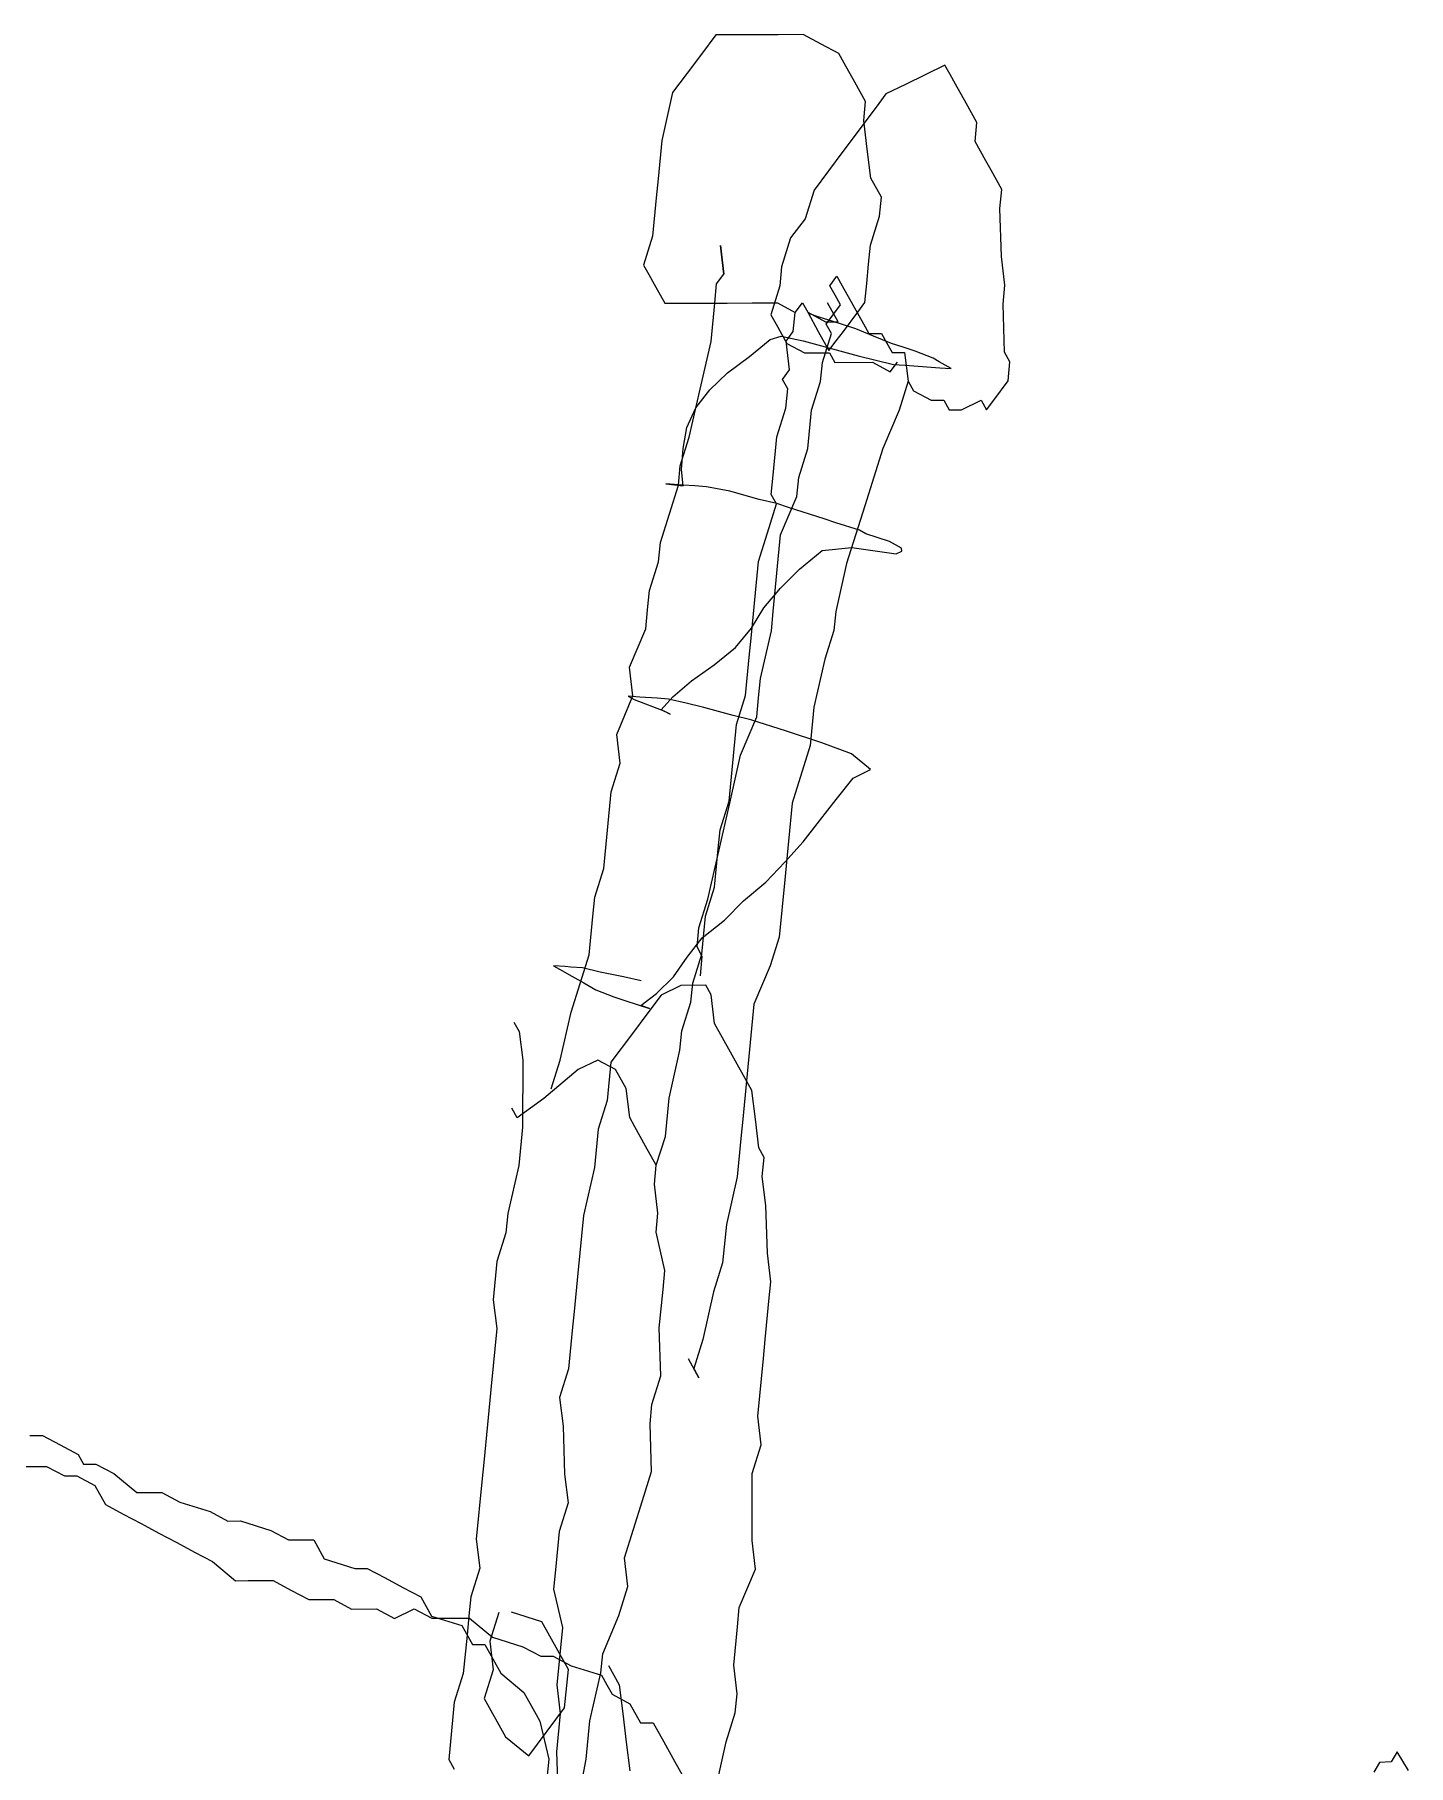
# Model space of a CAD drawing. Extents: x 360 to 742, y 109 to 616.
# Drawn here: x 574.6 to 675.2, y 436.8 to 563.6 of the extents above; entities that cross this region are included whole.
import ezdxf

# ---------------------------------------------------------------- set-up
doc = ezdxf.new("R2010")
doc.units = 0

msp = doc.modelspace()

# ---------------------------------------------------------------- linework, layer by layer
at = {"layer": '1', "color": 252}
for points in [[(619.985, 479.386, 78.739), (620.119, 480.789, 78.859), (620.782, 482.894, 78.499), (621.051, 485.699, 78.739), (621.85, 489.207, 78.499), (621.987, 490.611, 78.618), (622.647, 492.716, 78.259), (622.783, 494.119, 78.378), (623.443, 496.223, 78.018), (623.716, 499.029, 78.258), (624.378, 501.134, 77.899), (624.649, 503.94, 78.138), (624.786, 505.342, 78.259), (625.447, 507.447, 77.898), (625.718, 510.252, 78.137), (625.991, 513.058, 78.377), (626.653, 515.164, 78.017), (626.924, 517.968, 78.256), (627.059, 519.371, 78.376), (627.33, 522.177, 78.615), (627.604, 524.982, 78.855), (628.265, 527.088, 78.495), (628.926, 529.194, 78.135), (628.537, 529.894, 78.735), (628.671, 531.295, 78.854), (628.946, 534.102, 79.094), (629.606, 536.207, 78.733), (629.743, 537.609, 78.853), (629.354, 538.309, 79.454), (629.878, 539.011, 78.973), (629.625, 541.115, 79.692), (630.149, 541.817, 79.213), (630.286, 543.22, 79.331), (630.811, 543.921, 78.853), (630.811, 543.921, 78.853), (630.811, 543.921, 78.853), (630.811, 543.921, 78.853), (630.811, 543.921, 78.853), (630.811, 543.921, 78.853), (630.811, 543.921, 78.853), (630.811, 543.921, 78.853), (630.811, 543.921, 78.853), (630.811, 543.921, 78.853), (630.811, 543.921, 78.853), (630.811, 543.921, 78.853), (631.201, 543.223, 78.254), (631.981, 541.823, 77.057), (632.761, 540.423, 75.86), (633.287, 541.126, 75.38), (633.813, 541.829, 74.901), (634.864, 543.235, 73.944), (635.389, 543.938, 73.463), (635.525, 545.34, 73.583), (635.66, 546.744, 73.704), (635.799, 548.146, 73.823), (635.799, 548.146, 73.823), (636.46, 550.251, 73.463), (636.595, 551.655, 73.583), (635.816, 553.053, 74.78), (635.562, 555.156, 75.499), (635.306, 557.258, 76.218), (635.443, 558.661, 76.338), (635.054, 559.361, 76.937), (634.662, 560.061, 77.534), (633.883, 561.46, 78.731), (633.494, 562.16, 79.33), (632.187, 562.856, 81.006), (630.882, 563.552, 82.684), (629.051, 563.546, 84.84), (628.135, 563.543, 85.917), (626.302, 563.536, 88.073), (624.471, 563.529, 90.228), (623.421, 562.125, 91.186), (622.368, 560.719, 92.144), (621.316, 559.312, 93.101), (620.519, 555.804, 93.342), (620.248, 553, 93.102), (620.112, 551.598, 92.983), (619.84, 548.793, 92.742), (619.178, 546.685, 93.103), (619.178, 546.685, 93.103), (619.569, 545.987, 92.504), (619.96, 545.287, 91.906), (620.738, 543.889, 90.707), (622.569, 543.893, 88.553), (624.402, 543.899, 86.396), (625.317, 543.903, 85.319), (627.148, 543.909, 83.164), (628.98, 543.915, 81.008), (630.286, 543.22, 79.331), (630.811, 543.921, 78.853), (631.201, 543.223, 78.254), (632.506, 542.525, 76.577), (633.424, 542.529, 75.5), (633.424, 542.529, 75.5), (632.641, 543.928, 76.696)], [(638.552, 538.177, 87.268), (638.943, 537.478, 86.669), (640.248, 536.78, 84.993), (641.163, 536.784, 83.915), (641.553, 536.084, 83.316), (642.469, 536.086, 82.238), (643.908, 536.793, 80.68), (644.301, 536.093, 80.083), (644.825, 536.797, 79.604), (645.878, 538.204, 78.646), (646.013, 539.605, 78.766), (645.623, 540.305, 79.364), (645.504, 543.81, 80.201), (645.64, 545.213, 80.321), (645.386, 547.315, 81.04), (645.269, 550.82, 81.878), (645.405, 552.223, 81.998), (644.624, 553.622, 83.195), (644.235, 554.322, 83.793), (643.455, 555.721, 84.991), (643.591, 557.124, 85.11), (642.81, 558.522, 86.308), (642.031, 559.922, 87.505), (641.642, 560.623, 88.104), (641.25, 561.321, 88.702), (639.809, 560.615, 90.261), (638.368, 559.909, 91.817), (636.927, 559.205, 93.373), (636.4, 558.5, 93.852), (634.824, 556.391, 95.289), (633.771, 554.986, 96.247), (632.722, 553.581, 97.205), (631.668, 552.173, 98.165), (631.008, 550.07, 98.523), (629.955, 548.663, 99.481), (629.293, 546.557, 99.84), (629.159, 545.156, 99.721), (628.495, 543.049, 100.081), (628.495, 543.049, 100.081), (628.888, 542.35, 99.482), (628.888, 542.35, 99.482), (629.666, 540.95, 98.285), (630.97, 540.253, 96.607), (632.804, 540.26, 94.453), (633.194, 539.56, 93.855), (635.94, 539.569, 90.621), (637.245, 538.874, 88.944), (637.773, 539.577, 88.465), (637.773, 539.577, 88.465), (637.773, 539.577, 88.465)], [(612.42, 486.369, 89.038), (613.083, 488.477, 88.677), (613.879, 491.982, 88.438), (614.541, 494.089, 88.078), (615.203, 496.194, 87.719), (615.476, 499, 87.958), (615.612, 500.403, 88.078), (616.272, 502.507, 87.717), (616.544, 505.313, 87.957), (616.815, 508.119, 88.196), (617.478, 510.224, 87.838), (617.224, 512.326, 88.555), (618.41, 515.135, 87.717), (618.157, 517.237, 88.435), (619.343, 520.044, 87.595), (619.481, 521.449, 87.716), (619.616, 522.851, 87.836), (620.278, 524.957, 87.477), (620.414, 526.36, 87.597), (621.075, 528.463, 87.237), (621.737, 530.57, 86.877), (621.872, 531.972, 86.998), (622.534, 534.077, 86.637), (623.332, 537.586, 86.397), (624.13, 541.096, 86.157), (624.402, 543.899, 86.396), (624.538, 545.303, 86.516), (624.538, 545.303, 86.516), (625.064, 546.006, 86.037), (624.809, 548.107, 86.756), (624.809, 548.107, 86.756), (625.064, 546.006, 86.037)], [(623.352, 494.658, 96.493), (623.488, 496.059, 96.613), (623.099, 496.76, 97.211), (623.233, 498.161, 97.331), (623.895, 500.268, 96.971), (624.693, 503.777, 96.732), (625.49, 507.285, 96.491), (626.285, 510.791, 96.251), (627.475, 513.601, 95.413), (627.61, 515.003, 95.533), (627.746, 516.406, 95.651), (628.543, 519.913, 95.412), (628.68, 521.316, 95.531), (628.68, 521.316, 95.531), (628.952, 524.123, 95.77), (629.223, 526.927, 96.01), (630.412, 529.736, 95.172), (630.545, 531.138, 95.292), (631.208, 533.244, 94.933), (631.481, 536.051, 95.172), (632.143, 538.154, 94.812), (632.277, 539.557, 94.932), (632.94, 541.661, 94.571), (632.94, 541.661, 94.571), (632.549, 542.363, 95.171), (633.6, 543.768, 94.213), (633.212, 544.467, 94.811), (633.212, 544.467, 94.811), (633.212, 544.467, 94.811), (632.821, 545.168, 95.41), (633.348, 545.871, 94.931), (633.737, 545.17, 94.332), (634.516, 543.772, 93.134), (635.297, 542.371, 91.938), (635.686, 541.672, 91.339), (635.686, 541.672, 91.339), (636.6, 541.674, 90.261), (636.6, 541.674, 90.261), (636.992, 540.975, 89.662), (637.381, 540.276, 89.064), (637.381, 540.276, 89.064), (637.381, 540.276, 89.064), (638.296, 540.279, 87.986), (638.296, 540.279, 87.986), (638.296, 540.279, 87.986), (638.552, 538.177, 87.268), (637.889, 536.071, 87.628), (636.703, 533.262, 88.466), (636.041, 531.157, 88.825), (635.379, 529.052, 89.184), (634.055, 524.841, 89.904), (633.258, 521.332, 90.143), (633.123, 519.93, 90.025), (632.459, 517.824, 90.382), (631.663, 514.315, 90.623), (631.391, 511.511, 90.384), (630.067, 507.3, 91.102), (629.798, 504.496, 90.864), (629.525, 501.689, 90.625), (629.117, 497.482, 90.266), (628.455, 495.376, 90.625), (627.268, 492.567, 91.463), (626.998, 489.761, 91.224), (626.725, 486.956, 90.985), (626.453, 484.151, 90.746), (626.318, 482.75, 90.626), (626.045, 479.944, 90.386), (625.246, 476.435, 90.627), (624.976, 473.631, 90.389), (624.317, 471.527, 90.748), (623.517, 468.017, 90.988), (622.857, 465.912, 91.346), (623.244, 465.211, 90.747), (623.244, 465.211, 90.747), (623.244, 465.211, 90.747), (622.465, 466.61, 91.945)], [(619, 494.275, 79.983), (617.711, 494.583, 80.475), (615.998, 494.924, 81.873), (614.71, 495.234, 82.365), (613.864, 495.292, 84.178), (613.864, 495.292, 84.178), (613.441, 495.323, 85.083), (612.596, 495.383, 86.894), (613.039, 495.133, 88.214), (613.927, 494.633, 90.852), (614.371, 494.383, 92.171), (614.815, 494.134, 93.49), (615.703, 493.633, 96.13), (617.012, 493.103, 97.863), (617.879, 492.825, 98.276), (619.611, 492.264, 99.103), (618.992, 492.488, 98.572), (620.135, 493.366, 99.158), (621.387, 494.587, 99.756), (622.375, 496.008, 100.205), (623.485, 497.425, 100.699), (625.121, 498.722, 101.048), (626.491, 500.131, 101.014), (628.142, 501.503, 100.557), (629.521, 502.961, 99.998), (630.874, 504.464, 99.058), (632.06, 506.005, 98.183), (633.286, 507.562, 97.037), (634.539, 509.13, 95.714), (635.808, 509.748, 92.884), (634.418, 510.904, 85.526), (632.239, 511.713, 83.379), (629.64, 512.552, 82.138), (627.042, 513.391, 80.898), (625.753, 513.701, 81.391), (623.597, 514.29, 81.47), (622.307, 514.599, 81.961), (621.019, 514.91, 82.453), (620.173, 514.969, 84.265), (618.905, 515.057, 86.982), (618.059, 515.118, 88.794), (618.502, 514.868, 90.112), (620.68, 514.059, 92.26), (621.123, 513.81, 93.578), (620.478, 514.13, 92.106), (621.325, 515.07, 92.876), (622.69, 516.235, 93.74), (624.358, 517.425, 94.65), (625.908, 518.691, 95.445), (627.077, 520.093, 96.016), (627.998, 521.584, 96.444), (629.206, 523.02, 96.605), (630.602, 524.421, 96.591), (632.268, 525.788, 96.15), (634.439, 526.007, 94.873), (637.69, 525.545, 90.987), (638.091, 525.734, 87.857), (638.071, 525.955, 85.632), (637.184, 526.453, 82.993), (635.451, 527.013, 82.166), (635.006, 527.263, 80.846), (633.274, 527.822, 80.019), (632.406, 528.101, 79.605), (629.808, 528.941, 78.364), (628.94, 529.22, 77.951), (627.652, 529.531, 78.444), (625.497, 530.12, 78.522), (623.784, 530.458, 79.92), (622.939, 530.519, 81.732), (622.093, 530.578, 83.543), (620.825, 530.668, 86.26), (622.096, 530.518, 84.159), (621.97, 531.723, 85.006), (622.096, 533.253, 85.628), (622.358, 534.799, 86.871), (623.003, 536.22, 88.659), (624.042, 537.54, 90.485), (625.335, 538.788, 92.334), (626.942, 539.981, 93.88), (628.449, 541.234, 95.085), (629.268, 541.472, 95.813), (630.859, 541.132, 96.945), (634.906, 540.026, 96.939), (636.197, 539.717, 96.448), (637.486, 539.408, 95.955), (637.907, 539.378, 95.05), (638.33, 539.348, 94.144), (639.599, 539.258, 91.426), (640.868, 539.168, 88.71), (641.714, 539.11, 86.899), (640.826, 539.608, 84.26), (640.382, 539.859, 82.94), (639.072, 540.388, 81.207), (638.204, 540.668, 80.793), (637.338, 540.947, 80.38), (636.027, 541.477, 78.647), (634.718, 542.007, 76.914), (632.984, 542.566, 76.087), (632.118, 542.845, 75.672), (632.118, 542.845, 75.672), (632.118, 542.845, 75.672), (631.253, 543.126, 75.26)], [(624.444, 435.07, 83.326), (625.243, 438.578, 83.086), (625.904, 440.685, 82.727), (626.041, 442.087, 82.846), (625.787, 444.19, 83.564), (626.059, 446.995, 83.804), (626.195, 448.398, 83.923), (627.381, 451.205, 83.085), (627.128, 453.307, 83.804), (627.144, 458.215, 84.761), (627.807, 460.32, 84.401), (627.553, 462.422, 85.12), (627.959, 466.63, 85.478), (628.096, 468.033, 85.598), (628.368, 470.838, 85.837), (628.503, 472.241, 85.957), (628.249, 474.343, 86.675), (628.131, 477.848, 87.512), (627.878, 479.951, 88.231), (628.013, 481.354, 88.352), (627.624, 482.054, 88.95), (627.37, 484.154, 89.668), (627.116, 486.258, 90.387), (625.555, 489.056, 92.781), (624.386, 491.154, 94.578), (624.131, 493.258, 95.295), (623.742, 493.957, 95.893), (621.91, 493.95, 98.051), (620.468, 493.244, 99.606), (619.416, 491.839, 100.565), (618.366, 490.434, 101.523), (616.788, 488.325, 102.96), (616.516, 485.519, 102.721), (615.853, 483.414, 103.08), (615.582, 480.609, 102.841), (614.786, 477.1, 103.081), (614.379, 472.893, 102.722), (614.106, 470.087, 102.483), (613.969, 468.684, 102.363), (613.7, 465.88, 102.124), (613.038, 463.774, 102.483), (613.292, 461.671, 101.765), (613.409, 458.167, 100.927), (613.663, 456.065, 100.208), (613.002, 453.959, 100.568), (612.729, 451.153, 100.329), (612.594, 449.751, 100.209), (613.239, 446.95, 98.893), (612.829, 442.741, 98.534), (613.086, 440.639, 97.816), (612.812, 437.834, 97.576), (612.931, 434.329, 96.738)], [(609.692, 491.269, 93.228), (610.079, 490.567, 92.63), (610.335, 488.465, 91.912), (610.318, 483.559, 90.953), (610.047, 480.753, 90.714), (609.249, 477.244, 90.953), (609.113, 475.842, 90.834), (608.449, 473.736, 91.194), (608.18, 470.933, 90.955), (608.434, 468.83, 90.236), (608.027, 464.622, 89.878), (607.754, 461.815, 89.639), (607.483, 459.011, 89.399), (607.348, 457.609, 89.279), (606.939, 453.4, 88.92), (607.195, 451.298, 88.202), (606.532, 449.193, 88.563), (606.394, 447.79, 88.442), (606.261, 446.388, 88.323), (605.988, 443.582, 88.084), (605.326, 441.475, 88.443), (604.919, 437.269, 88.084), (605.309, 436.569, 87.485)], [(614.058, 432.393, 76.347), (614.99, 437.305, 76.229), (615.263, 440.109, 76.468), (616.061, 443.617, 76.228), (616.197, 445.021, 76.347), (617.384, 447.829, 75.509), (618.046, 449.934, 75.15), (617.792, 452.036, 75.868), (618.453, 454.142, 75.508), (619.115, 456.248, 75.148), (619.777, 458.354, 74.789), (619.66, 461.857, 75.627), (619.796, 463.261, 75.747), (620.456, 465.366, 75.387), (620.338, 468.873, 76.225), (620.61, 471.676, 76.465), (620.746, 473.079, 76.585), (620.101, 475.881, 77.901), (620.237, 477.284, 78.021), (619.985, 479.386, 78.739), (620.119, 480.789, 78.859), (619.339, 482.189, 80.055), (618.558, 483.587, 81.253), (618.17, 484.287, 81.852), (617.914, 486.389, 82.571), (617.137, 487.789, 83.768), (615.83, 488.485, 85.444), (614.389, 487.78, 87.002), (611.895, 485.667, 89.516), (609.928, 484.258, 91.552), (609.928, 484.258, 91.552), (609.537, 484.957, 92.151)], [(574.263, 460.998, 128.916), (575.178, 461.001, 127.837), (576.486, 460.304, 126.161), (577.79, 459.608, 124.485), (578.18, 458.907, 123.886), (579.095, 458.911, 122.808), (580.402, 458.214, 121.133), (582.096, 456.818, 118.858), (583.929, 456.825, 116.702), (585.235, 456.128, 115.025), (587.455, 455.435, 112.27), (588.761, 454.739, 110.595), (589.676, 454.742, 109.518), (591.898, 454.049, 106.762), (593.203, 453.352, 105.086), (594.12, 453.357, 104.009), (595.035, 453.359, 102.931), (595.814, 451.96, 101.734), (598.037, 451.267, 98.98), (598.952, 451.269, 97.902), (600.258, 450.573, 96.226), (601.563, 449.876, 94.549), (602.87, 449.18, 92.872), (603.649, 447.78, 91.677), (605.869, 447.087, 88.92), (606.65, 445.688, 87.724), (607.567, 445.69, 86.646), (608.735, 443.592, 84.85), (610.43, 442.196, 82.574), (611.21, 440.796, 81.377), (611.602, 440.097, 80.779), (612.244, 437.294, 79.461), (612.109, 435.892, 79.342)], [(573.643, 458.728, 147.868), (575.476, 458.735, 145.713), (576.781, 458.038, 144.037), (577.696, 458.042, 142.959), (579.001, 457.344, 141.282), (579.781, 455.947, 140.084), (581.089, 455.25, 138.408), (582.394, 454.553, 136.732), (583.699, 453.856, 135.056), (585.006, 453.16, 133.379), (586.311, 452.464, 131.703), (587.615, 451.767, 130.026), (589.312, 450.371, 127.751), (590.228, 450.373, 126.673), (592.058, 450.379, 124.517), (593.364, 449.683, 122.842), (594.67, 448.987, 121.166), (596.502, 448.993, 119.01), (597.806, 448.297, 117.334), (599.637, 448.303, 115.177), (600.944, 447.607, 113.502), (602.385, 448.313, 111.944), (603.691, 447.616, 110.267), (605.523, 447.625, 108.113), (606.437, 447.626, 107.035), (608.134, 446.23, 104.76), (610.355, 445.537, 102.007), (611.661, 444.841, 100.329), (612.576, 444.844, 99.252), (613.881, 444.148, 97.575), (616.103, 443.454, 94.821), (616.494, 442.754, 94.223), (616.884, 442.054, 93.624), (618.189, 441.358, 91.947), (618.968, 439.959, 90.749), (619.884, 439.963, 89.671), (620.664, 438.563, 88.474), (621.444, 437.163, 87.277), (622.225, 435.764, 86.08)], [(608.593, 448.052, 91.237), (608.593, 448.052, 91.237), (607.932, 445.946, 91.597), (608.186, 443.843, 90.878), (607.524, 441.738, 91.239), (609.083, 438.94, 88.844), (610.78, 437.544, 86.569), (613.409, 441.06, 84.173), (613.681, 443.863, 84.414), (612.901, 445.263, 85.611), (611.73, 447.362, 87.405), (609.51, 448.055, 90.16)], [(616.629, 444.156, 94.342), (616.629, 444.156, 94.342), (616.629, 444.156, 94.342), (616.629, 444.156, 94.342), (616.629, 444.156, 94.342), (617.41, 442.758, 93.145), (617.663, 440.656, 92.426), (617.916, 438.552, 91.707), (618.171, 436.452, 90.99)], [(675.181, 436.471, -152.395), (674.352, 437.844, -151.197), (674.352, 437.844, -151.197), (674.352, 437.844, -151.197), (673.92, 437.116, -150.66), (673.076, 437.072, -149.53), (673.076, 437.072, -149.53), (672.644, 436.345, -148.994)]]:
    msp.add_polyline3d(points, dxfattribs=at)

doc.saveas('drawing.dxf')
